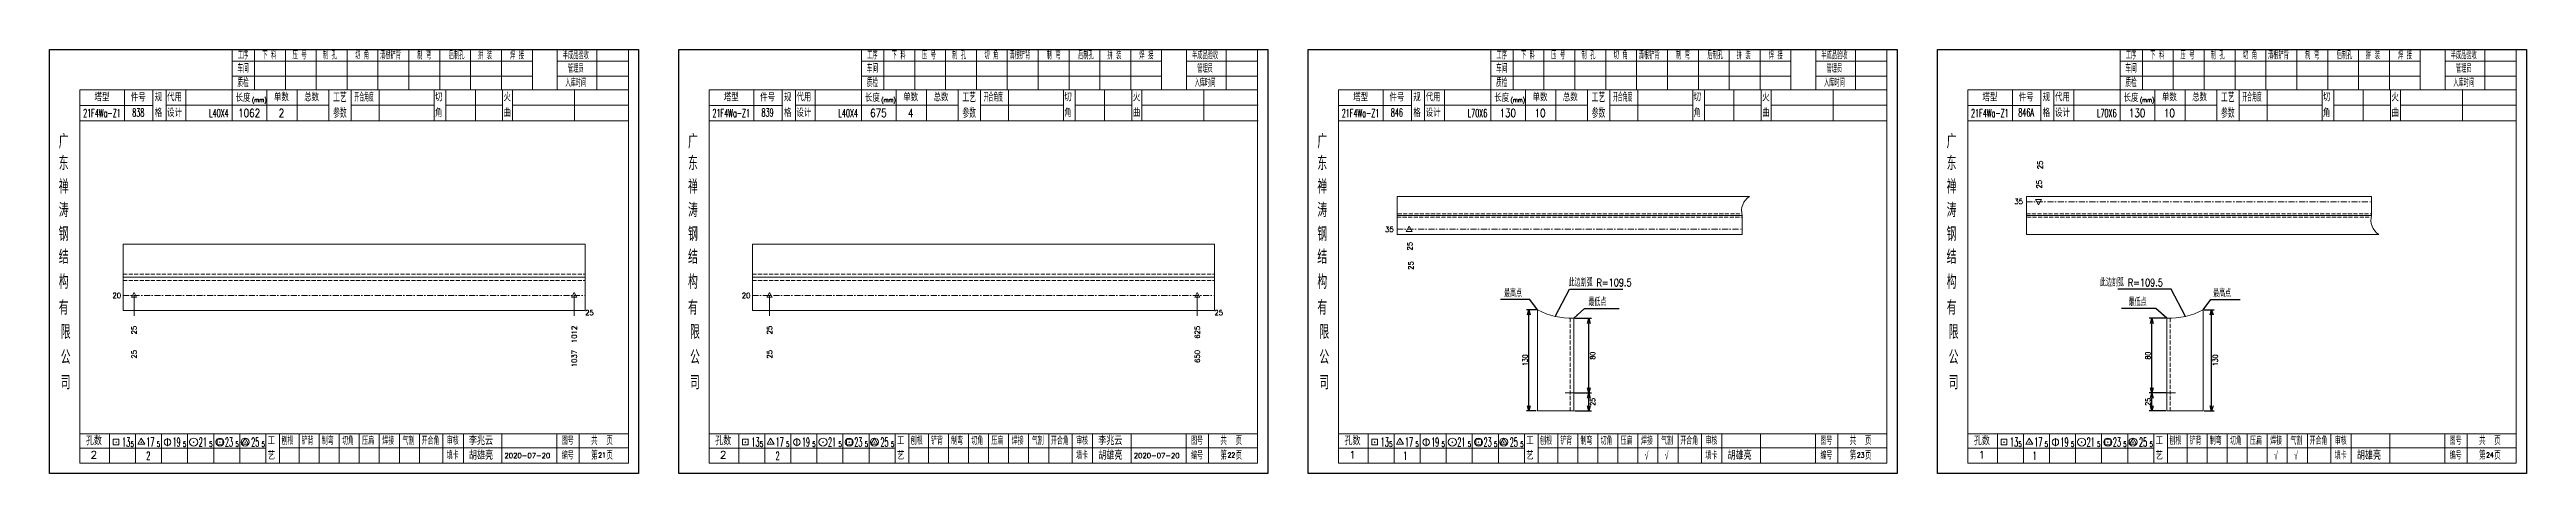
# Model space of a CAD drawing. Extents: x 1310 to 15542, y -76 to 8381.
# Drawn here: x 7759 to 8988, y 934 to 1144 of the extents above; entities that cross this region are included whole.
import ezdxf
from ezdxf.enums import TextEntityAlignment as Align

# ---------------------------------------------------------------- set-up
doc = ezdxf.new("R2010")
doc.units = 0
doc.header["$MEASUREMENT"] = 0
doc.linetypes.add('一点画线', pattern=[5.2, 3, -1, 0.2, -1])
doc.linetypes.add('虚线', pattern=[2.75, 2, -0.75])
doc.layers.get('0').update_dxf_attribs({"linetype": 'CONTINUOUS', "lineweight": 25})
doc.layers.get('Defpoints').update_dxf_attribs({"linetype": 'CONTINUOUS'})
for name, color, linetype, lineweight in [('1', 7, 'CONTINUOUS', 25), ('4', 7, 'CONTINUOUS', 25), ('5', 7, 'CONTINUOUS', 25)]:
    doc.layers.add(name, color=color, linetype=linetype, lineweight=lineweight)
doc.styles.add('DimFont', font='simplex.shx', dxfattribs={"width": 0.8, "bigfont": 'gbhzfs.shx'})
doc.styles.get("Standard").update_dxf_attribs({"font": 'simplex.shx', "width": 0.7, "height": 3, "bigfont": 'gbhzfs.shx'})
doc.dimstyles.new('DHDxfDimStyleOpen30', dxfattribs={"dimtxt": 2.5, "dimasz": 2.5, "dimexe": 1.25, "dimexo": 0.625, "dimtad": 2, "dimtxsty": 'DimFont', "dimblk": 'OPEN30', "dimblk1": 'OPEN30', "dimblk2": 'OPEN30', "dimcen": 2.5, "dimadec": 0, "dimazin": 0, "dimtfac": 1, "dimtmove": 0, "dimatfit": 3, "dimfxl": 0, "dimarcsym": 0})

# ---------------------------------------------------------------- blocks, each defined once
blk = doc.blocks.new('孔17.5')
at = {"layer": '5', "color": 7, "linetype": 'Continuous', "lineweight": 13}
for p, q in [((0, 1), (-0.866, -0.5)), ((-0.1, -0.1), (0.1, 0.1)), ((0.1, -0.1), (-0.1, 0.1)), ((0.866, -0.5), (0, 1)), ((-0.866, -0.5), (0.866, -0.5))]:
    blk.add_line(p, q, dxfattribs=at)
blk = doc.blocks.new('_OPEN30')
at = {"color": 0, "linetype": 'ByBlock', "lineweight": -2}
for p, q in [((-1, 0.27), (0, 0)), ((0, 0), (-1, -0.27)), ((0, 0), (-1, 0))]:
    blk.add_line(p, q, dxfattribs=at)
blk = doc.blocks.new('*D356')
at = {"color": 0, "linetype": 'Continuous', "lineweight": -2}
for p, q in [((8496.4, 1014.9), (8491.6, 1014.9)), ((8492.8, 967.3), (8492.8, 1012.4)), ((8496.4, 964.8), (8491.6, 964.8))]:
    blk.add_line(p, q, dxfattribs=at)
at = {"layer": 'Defpoints', "color": 0, "linetype": 'Continuous'}
for p in [(8492.8, 1014.9), (8497.1, 1014.9), (8497.1, 964.8)]:
    blk.add_point(p, dxfattribs=at)
at = {"color": 0, "linetype": 'Continuous', "lineweight": -2, "xscale": 2.5, "yscale": 2.5, "zscale": 2.5}
for p, rotation in [((8492.8, 1014.9), 90), ((8492.8, 964.8), 270)]:
    blk.add_blockref('_OPEN30', p, dxfattribs=dict(at, rotation=rotation))
at = {"color": 0, "linetype": 'Continuous', "insert": (8490.9, 989.9), "char_height": 2.5, "attachment_point": 5, "rotation": 90, "style": 'DimFont'}
blk.add_mtext('130', dxfattribs=at)
blk = doc.blocks.new('*D357')
at = {"color": 0, "linetype": 'Continuous', "lineweight": -2}
for p, q in [((8515.6, 973.7), (8523.8, 973.7)), ((8522.5, 967.3), (8522.5, 971.2)), ((8515.6, 964.8), (8523.8, 964.8))]:
    blk.add_line(p, q, dxfattribs=at)
at = {"layer": 'Defpoints', "color": 0, "linetype": 'Continuous'}
for p in [(8515, 973.7), (8522.5, 973.7), (8515, 964.8)]:
    blk.add_point(p, dxfattribs=at)
at = {"color": 0, "linetype": 'Continuous', "lineweight": -2, "xscale": 2.5, "yscale": 2.5, "zscale": 2.5}
for p, rotation in [((8522.5, 973.7), 90), ((8522.5, 964.8), 270)]:
    blk.add_blockref('_OPEN30', p, dxfattribs=dict(at, rotation=rotation))
at = {"color": 0, "linetype": 'Continuous', "insert": (8524.4, 969.3), "char_height": 2.5, "attachment_point": 5, "rotation": 90, "style": 'DimFont'}
blk.add_mtext('25', dxfattribs=at)
blk = doc.blocks.new('*D358')
at = {"color": 0, "linetype": 'Continuous', "lineweight": -2}
for p, q in [((8515.6, 1010.7), (8523.8, 1010.7)), ((8522.5, 976.2), (8522.5, 1008.2)), ((8515.6, 973.7), (8523.8, 973.7))]:
    blk.add_line(p, q, dxfattribs=at)
at = {"layer": 'Defpoints', "color": 0, "linetype": 'Continuous'}
for p in [(8515, 1010.7), (8522.5, 1010.7), (8515, 973.7)]:
    blk.add_point(p, dxfattribs=at)
at = {"color": 0, "linetype": 'Continuous', "lineweight": -2, "xscale": 2.5, "yscale": 2.5, "zscale": 2.5}
for p, rotation in [((8522.5, 1010.7), 90), ((8522.5, 973.7), 270)]:
    blk.add_blockref('_OPEN30', p, dxfattribs=dict(at, rotation=rotation))
at = {"color": 0, "linetype": 'Continuous', "insert": (8524.4, 992.2), "char_height": 2.5, "attachment_point": 5, "rotation": 90, "style": 'DimFont'}
blk.add_mtext('80', dxfattribs=at)
blk = doc.blocks.new('*D371')
at = {"color": 0, "linetype": 'Continuous', "lineweight": -2}
for p, q in [((8827.7, 1014.9), (8832.6, 1014.9)), ((8831.4, 967.3), (8831.4, 1012.4)), ((8827.7, 964.8), (8832.6, 964.8))]:
    blk.add_line(p, q, dxfattribs=at)
at = {"layer": 'Defpoints', "color": 0, "linetype": 'Continuous'}
for p in [(8827.1, 1014.9), (8831.4, 1014.9), (8827.1, 964.8)]:
    blk.add_point(p, dxfattribs=at)
at = {"color": 0, "linetype": 'Continuous', "lineweight": -2, "xscale": 2.5, "yscale": 2.5, "zscale": 2.5}
for p, rotation in [((8831.4, 1014.9), 90), ((8831.4, 964.8), 270)]:
    blk.add_blockref('_OPEN30', p, dxfattribs=dict(at, rotation=rotation))
at = {"color": 0, "linetype": 'Continuous', "insert": (8833.2, 989.9), "char_height": 2.5, "attachment_point": 5, "rotation": 90, "style": 'DimFont'}
blk.add_mtext('130', dxfattribs=at)
blk = doc.blocks.new('*D372')
at = {"color": 0, "linetype": 'Continuous', "lineweight": -2}
for p, q in [((8808.6, 973.7), (8800.4, 973.7)), ((8801.7, 967.3), (8801.7, 971.2)), ((8808.6, 964.8), (8800.4, 964.8))]:
    blk.add_line(p, q, dxfattribs=at)
at = {"layer": 'Defpoints', "color": 0, "linetype": 'Continuous'}
for p in [(8801.7, 973.7), (8809.2, 973.7), (8809.2, 964.8)]:
    blk.add_point(p, dxfattribs=at)
at = {"color": 0, "linetype": 'Continuous', "lineweight": -2, "xscale": 2.5, "yscale": 2.5, "zscale": 2.5}
for p, rotation in [((8801.7, 973.7), 90), ((8801.7, 964.8), 270)]:
    blk.add_blockref('_OPEN30', p, dxfattribs=dict(at, rotation=rotation))
at = {"color": 0, "linetype": 'Continuous', "insert": (8799.8, 969.3), "char_height": 2.5, "attachment_point": 5, "rotation": 90, "style": 'DimFont'}
blk.add_mtext('25', dxfattribs=at)
blk = doc.blocks.new('*D373')
at = {"color": 0, "linetype": 'Continuous', "lineweight": -2}
for p, q in [((8808.6, 1010.7), (8800.4, 1010.7)), ((8801.7, 976.2), (8801.7, 1008.2)), ((8808.6, 973.7), (8800.4, 973.7))]:
    blk.add_line(p, q, dxfattribs=at)
at = {"layer": 'Defpoints', "color": 0, "linetype": 'Continuous'}
for p in [(8801.7, 1010.7), (8809.2, 1010.7), (8809.2, 973.7)]:
    blk.add_point(p, dxfattribs=at)
at = {"color": 0, "linetype": 'Continuous', "lineweight": -2, "xscale": 2.5, "yscale": 2.5, "zscale": 2.5}
for p, rotation in [((8801.7, 1010.7), 90), ((8801.7, 973.7), 270)]:
    blk.add_blockref('_OPEN30', p, dxfattribs=dict(at, rotation=rotation))
at = {"color": 0, "linetype": 'Continuous', "insert": (8799.8, 992.2), "char_height": 2.5, "attachment_point": 5, "rotation": 90, "style": 'DimFont'}
blk.add_mtext('80', dxfattribs=at)
blk = doc.blocks.new('CTJGK')
at = {"color": 6, "linetype": 'Continuous'}
for p, q in [((0, 209.97), (292.13, 209.97)), ((0, 0), (0, 209.97)), ((292.13, 209.97), (292.13, 0)), ((292.13, 0), (0, 0))]:
    blk.add_line(p, q, dxfattribs=at)

msp = doc.modelspace()

# ---------------------------------------------------------------- linework, layer by layer
at = {"color": 7, "linetype": 'Continuous', "lineweight": 18}
for p, q in [((8602.2, 1071.061), (8427.395, 1071.061)), ((8427.395, 1071.061), (8427.395, 1052.261)), ((8910.711, 1071.061), (8739.525, 1071.061)), ((8739.525, 1071.061), (8910.711, 1071.061)), ((8739.525, 1052.261), (8739.525, 1071.061)), ((8743.969, 1069.581), (8745.469, 1066.983)), ((8743.969, 1069.581), (8746.969, 1069.581)), ((8745.469, 1066.983), (8746.969, 1069.581)), ((8910.711, 1071.061), (8910.711, 1061.661)), ((8598.581, 1061.661), (8427.395, 1061.661)), ((8598.581, 1052.261), (8598.581, 1061.661)), ((8910.711, 1061.661), (8739.525, 1061.661)), ((7795.522, 1047.504), (7795.522, 1014.504)), ((7795.522, 1047.504), (8024.652, 1047.504)), ((8024.652, 1047.504), (8024.652, 1014.504)), ((8107.652, 1047.504), (8107.652, 1014.504)), ((8107.652, 1047.504), (8336.782, 1047.504)), ((8336.782, 1047.504), (8336.782, 1014.504)), ((8598.581, 1052.261), (8427.395, 1052.261)), ((8427.395, 1052.261), (8598.581, 1052.261)), ((8431.839, 1053.742), (8433.339, 1056.34)), ((8431.839, 1053.742), (8434.839, 1053.742)), ((8433.339, 1056.34), (8434.839, 1053.742)), ((8914.33, 1052.261), (8739.525, 1052.261)), ((7795.522, 1031.004), (8024.652, 1031.004)), ((8107.652, 1031.004), (8336.782, 1031.004)), ((8497.052, 1014.877), (8497.052, 964.848)), ((8514.987, 1010.728), (8514.987, 964.848)), ((8809.182, 1010.728), (8809.182, 964.848)), ((8827.117, 1014.877), (8827.117, 964.848)), ((8518.805, 973.745), (8510.766, 973.745)), ((8805.364, 973.745), (8813.403, 973.745)), ((8497.052, 964.848), (8514.987, 964.848)), ((8827.117, 964.848), (8809.182, 964.848))]:
    msp.add_line(p, q, dxfattribs=at)
at = {"color": 1, "linetype": '虚线', "lineweight": 18}
for p, q in [((8427.395, 1060.861), (8598.581, 1060.861)), ((8427.705, 1062.461), (8598.392, 1062.461)), ((8739.525, 1062.461), (8910.711, 1062.461)), ((8739.835, 1060.861), (8910.522, 1060.861)), ((7795.522, 1032.504), (8024.652, 1032.504)), ((8107.652, 1032.504), (8336.782, 1032.504)), ((7795.522, 1029.504), (8024.652, 1029.504)), ((8107.652, 1029.504), (8336.782, 1029.504)), ((8513.309, 1010.715), (8513.309, 964.848)), ((8810.86, 1010.715), (8810.86, 964.848))]:
    msp.add_line(p, q, dxfattribs=at)
at = {"color": 3, "linetype": '一点画线', "lineweight": 13}
for p, q in [((8739.525, 1068.461), (8910.711, 1068.461)), ((8427.395, 1054.861), (8598.581, 1054.861)), ((7795.522, 1022.004), (8024.652, 1022.004)), ((8107.652, 1022.004), (8336.782, 1022.004))]:
    msp.add_line(p, q, dxfattribs=at)
at = {"color": 7, "linetype": 'Continuous', "lineweight": 13}
for p, q in [((7800.916, 1022.004), (7800.916, 1012.004)), ((8019.258, 1022.004), (8019.258, 1012.004)), ((8116.138, 1022.004), (8116.138, 1012.004)), ((8328.295, 1022.004), (8328.295, 1012.004))]:
    msp.add_line(p, q, dxfattribs=at)
at = {"color": 0, "linetype": 'Continuous'}
for p, q in [((8505.75, 1011.637), (8512.879, 1025.077)), ((8512.879, 1025.077), (8539.329, 1025.077)), ((8811.29, 1025.077), (8784.84, 1025.077)), ((8818.419, 1011.637), (8811.29, 1025.077))]:
    msp.add_line(p, q, dxfattribs=at)
at = {"color": 7, "linetype": 'Continuous', "lineweight": 18}
for centre, radius, start, end in [((8606.579, 1063.979), 8.327, 121.726056, 196.16077), ((8918.709, 1059.344), 8.327, 163.83923, 238.273944), ((8513.862, 1046.704), 35.993, 242.158901, 271.790411), ((8810.307, 1046.704), 35.993, 268.209589, 297.841099)]:
    msp.add_arc(centre, radius, start, end, dxfattribs=at)
at = {"layer": '1', "color": 7, "linetype": 'Continuous', "lineweight": 18}
for p, q in [((7795.522, 1014.504), (8024.652, 1014.504)), ((8107.652, 1014.504), (8336.782, 1014.504))]:
    msp.add_line(p, q, dxfattribs=at)
at = {"layer": '4', "color": 1, "linetype": 'Continuous', "lineweight": 18}
for p, q in [((7759.022, 1143.831), (7759.022, 933.861)), ((8051.152, 1143.831), (7759.022, 1143.831)), ((7849.652, 1143.831), (7849.652, 1123.991)), ((7860.682, 1143.831), (7860.682, 1123.971)), ((7875.992, 1143.831), (7875.992, 1123.971)), ((7891.312, 1143.831), (7891.312, 1123.971)), ((7906.622, 1143.831), (7906.622, 1123.971)), ((7921.932, 1143.831), (7921.932, 1123.971)), ((7937.242, 1143.831), (7937.242, 1123.971)), ((7952.562, 1143.831), (7952.562, 1123.971)), ((7967.872, 1143.831), (7967.872, 1123.971)), ((7983.182, 1143.831), (7983.182, 1123.971)), ((7998.492, 1143.831), (7998.492, 1123.991)), ((7998.492, 1143.831), (7998.492, 1123.971)), ((8010.772, 1143.831), (8010.772, 1123.971)), ((8030.522, 1143.831), (8030.522, 1123.971)), ((8046.102, 1143.831), (8046.102, 1123.971)), ((8051.152, 1114.031), (8051.152, 1143.831)), ((8071.152, 1143.831), (8071.152, 933.861)), ((8363.282, 1143.831), (8071.152, 1143.831)), ((8161.782, 1143.831), (8161.782, 1123.991)), ((8172.812, 1143.831), (8172.812, 1123.971)), ((8188.122, 1143.831), (8188.122, 1123.971)), ((8203.442, 1143.831), (8203.442, 1123.971)), ((8218.752, 1143.831), (8218.752, 1123.971)), ((8234.062, 1143.831), (8234.062, 1123.971)), ((8249.372, 1143.831), (8249.372, 1123.971)), ((8264.692, 1143.831), (8264.692, 1123.971)), ((8280.002, 1143.831), (8280.002, 1123.971)), ((8295.312, 1143.831), (8295.312, 1123.971)), ((8310.622, 1143.831), (8310.622, 1123.991)), ((8310.622, 1143.831), (8310.622, 1123.971)), ((8322.902, 1143.831), (8322.902, 1123.971)), ((8342.652, 1143.831), (8342.652, 1123.971)), ((8358.232, 1143.831), (8358.232, 1123.971)), ((8363.282, 1114.031), (8363.282, 1143.831)), ((8383.282, 1143.831), (8383.282, 933.861)), ((8675.412, 1143.831), (8383.282, 1143.831)), ((8473.912, 1143.831), (8473.912, 1123.991)), ((8484.942, 1143.831), (8484.942, 1123.971)), ((8500.252, 1143.831), (8500.252, 1123.971)), ((8515.572, 1143.831), (8515.572, 1123.971)), ((8530.882, 1143.831), (8530.882, 1123.971)), ((8546.192, 1143.831), (8546.192, 1123.971)), ((8561.502, 1143.831), (8561.502, 1123.971)), ((8576.822, 1143.831), (8576.822, 1123.971)), ((8592.132, 1143.831), (8592.132, 1123.971)), ((8607.442, 1143.831), (8607.442, 1123.971)), ((8622.752, 1143.831), (8622.752, 1123.991)), ((8622.752, 1143.831), (8622.752, 1123.971)), ((8635.032, 1143.831), (8635.032, 1123.971)), ((8654.782, 1143.831), (8654.782, 1123.971)), ((8670.362, 1143.831), (8670.362, 1123.971)), ((8675.412, 1114.031), (8675.412, 1143.831)), ((8695.412, 1143.831), (8695.412, 933.861)), ((8987.542, 1143.831), (8695.412, 1143.831)), ((8786.042, 1143.831), (8786.042, 1123.991)), ((8797.072, 1143.831), (8797.072, 1123.971)), ((8812.382, 1143.831), (8812.382, 1123.971)), ((8827.702, 1143.831), (8827.702, 1123.971)), ((8843.012, 1143.831), (8843.012, 1123.971)), ((8858.322, 1143.831), (8858.322, 1123.971)), ((8873.632, 1143.831), (8873.632, 1123.971)), ((8888.952, 1143.831), (8888.952, 1123.971)), ((8904.262, 1143.831), (8904.262, 1123.971)), ((8919.572, 1143.831), (8919.572, 1123.971)), ((8934.882, 1143.831), (8934.882, 1123.991)), ((8934.882, 1143.831), (8934.882, 1123.971)), ((8947.162, 1143.831), (8947.162, 1123.971)), ((8966.912, 1143.831), (8966.912, 1123.971)), ((8982.492, 1143.831), (8982.492, 1123.971)), ((8987.542, 1114.031), (8987.542, 1143.831)), ((7998.492, 1138.101), (7849.652, 1138.101)), ((7998.492, 1130.621), (7849.652, 1130.621)), ((8046.102, 1138.101), (8010.772, 1138.101)), ((8046.102, 1130.621), (8010.772, 1130.621)), ((8310.622, 1138.101), (8161.782, 1138.101)), ((8310.622, 1130.621), (8161.782, 1130.621)), ((8358.232, 1138.101), (8322.902, 1138.101)), ((8358.232, 1130.621), (8322.902, 1130.621)), ((8622.752, 1138.101), (8473.912, 1138.101)), ((8622.752, 1130.621), (8473.912, 1130.621)), ((8670.362, 1138.101), (8635.032, 1138.101)), ((8670.362, 1130.621), (8635.032, 1130.621)), ((8934.882, 1138.101), (8786.042, 1138.101)), ((8934.882, 1130.621), (8786.042, 1130.621)), ((8982.492, 1138.101), (8947.162, 1138.101)), ((8982.492, 1130.621), (8947.162, 1130.621)), ((7774.032, 1123.971), (7774.032, 938.911)), ((8046.102, 1123.971), (7774.032, 1123.971)), ((7796.152, 1123.981), (7796.152, 1108.561)), ((7810.302, 1108.561), (7810.302, 1123.971)), ((7816.802, 1108.561), (7816.802, 1123.971)), ((7826.672, 1123.971), (7826.672, 1108.561)), ((7849.652, 1123.991), (7849.652, 1108.561)), ((7866.772, 1123.971), (7866.772, 1108.561)), ((7881.822, 1123.971), (7881.822, 1108.561)), ((7897.522, 1123.971), (7897.522, 1108.561)), ((7908.582, 1123.971), (7908.582, 1108.561)), ((7922.532, 1123.971), (7922.532, 1108.561)), ((7949.832, 1123.971), (7949.832, 1108.561)), ((7955.592, 1123.971), (7955.592, 1108.561)), ((7970.212, 1123.971), (7970.212, 1108.561)), ((7983.672, 1123.971), (7983.672, 1108.561)), ((7988.662, 1123.971), (7988.662, 1108.561)), ((8019.402, 1123.971), (8019.402, 1108.561)), ((8046.102, 938.911), (8046.102, 1123.971)), ((8086.162, 1123.971), (8086.162, 938.911)), ((8358.232, 1123.971), (8086.162, 1123.971)), ((8108.282, 1123.981), (8108.282, 1108.561)), ((8122.432, 1108.561), (8122.432, 1123.971)), ((8128.932, 1108.561), (8128.932, 1123.971)), ((8138.802, 1123.971), (8138.802, 1108.561)), ((8161.782, 1123.991), (8161.782, 1108.561)), ((8178.902, 1123.971), (8178.902, 1108.561)), ((8193.952, 1123.971), (8193.952, 1108.561)), ((8209.652, 1123.971), (8209.652, 1108.561)), ((8220.712, 1123.971), (8220.712, 1108.561)), ((8234.662, 1123.971), (8234.662, 1108.561)), ((8261.962, 1123.971), (8261.962, 1108.561)), ((8267.722, 1123.971), (8267.722, 1108.561)), ((8282.342, 1123.971), (8282.342, 1108.561)), ((8295.802, 1123.971), (8295.802, 1108.561)), ((8300.792, 1123.971), (8300.792, 1108.561)), ((8331.532, 1123.971), (8331.532, 1108.561)), ((8358.232, 938.911), (8358.232, 1123.971)), ((8398.292, 1123.971), (8398.292, 938.911)), ((8670.362, 1123.971), (8398.292, 1123.971)), ((8420.412, 1123.981), (8420.412, 1108.561)), ((8434.562, 1108.561), (8434.562, 1123.971)), ((8441.062, 1108.561), (8441.062, 1123.971)), ((8450.932, 1123.971), (8450.932, 1108.561)), ((8473.912, 1123.991), (8473.912, 1108.561)), ((8491.032, 1123.971), (8491.032, 1108.561)), ((8506.082, 1123.971), (8506.082, 1108.561)), ((8521.782, 1123.971), (8521.782, 1108.561)), ((8532.842, 1123.971), (8532.842, 1108.561)), ((8546.792, 1123.971), (8546.792, 1108.561)), ((8574.092, 1123.971), (8574.092, 1108.561)), ((8579.852, 1123.971), (8579.852, 1108.561)), ((8594.472, 1123.971), (8594.472, 1108.561)), ((8607.932, 1123.971), (8607.932, 1108.561)), ((8612.922, 1123.971), (8612.922, 1108.561)), ((8643.662, 1123.971), (8643.662, 1108.561)), ((8670.362, 938.911), (8670.362, 1123.971)), ((8710.422, 1123.971), (8710.422, 938.911)), ((8982.492, 1123.971), (8710.422, 1123.971)), ((8732.542, 1123.981), (8732.542, 1108.561)), ((8746.692, 1108.561), (8746.692, 1123.971)), ((8753.192, 1108.561), (8753.192, 1123.971)), ((8763.062, 1123.971), (8763.062, 1108.561)), ((8786.042, 1123.991), (8786.042, 1108.561)), ((8803.162, 1123.971), (8803.162, 1108.561)), ((8818.212, 1123.971), (8818.212, 1108.561)), ((8833.912, 1123.971), (8833.912, 1108.561)), ((8844.972, 1123.971), (8844.972, 1108.561)), ((8858.922, 1123.971), (8858.922, 1108.561)), ((8886.222, 1123.971), (8886.222, 1108.561)), ((8891.982, 1123.971), (8891.982, 1108.561)), ((8906.602, 1123.971), (8906.602, 1108.561)), ((8920.062, 1123.971), (8920.062, 1108.561)), ((8925.052, 1123.971), (8925.052, 1108.561)), ((8955.792, 1123.971), (8955.792, 1108.561)), ((8982.492, 938.911), (8982.492, 1123.971)), ((7810.302, 1116.211), (7774.032, 1116.211)), ((8046.282, 1108.561), (7774.032, 1108.561)), ((7897.522, 1116.261), (7816.802, 1116.261)), ((7908.582, 1116.261), (7949.832, 1116.261)), ((7955.592, 1116.261), (7983.672, 1116.261)), ((7988.662, 1116.261), (8046.282, 1116.261)), ((8051.152, 933.861), (8051.152, 1114.031)), ((8122.432, 1116.211), (8086.162, 1116.211)), ((8358.412, 1108.561), (8086.162, 1108.561)), ((8209.652, 1116.261), (8128.932, 1116.261)), ((8220.712, 1116.261), (8261.962, 1116.261)), ((8267.722, 1116.261), (8295.802, 1116.261)), ((8300.792, 1116.261), (8358.412, 1116.261)), ((8363.282, 933.861), (8363.282, 1114.031)), ((8434.562, 1116.211), (8398.292, 1116.211)), ((8670.542, 1108.561), (8398.292, 1108.561)), ((8521.782, 1116.261), (8441.062, 1116.261)), ((8532.842, 1116.261), (8574.092, 1116.261)), ((8579.852, 1116.261), (8607.932, 1116.261)), ((8612.922, 1116.261), (8670.542, 1116.261)), ((8675.412, 933.861), (8675.412, 1114.031)), ((8746.692, 1116.211), (8710.422, 1116.211)), ((8982.672, 1108.561), (8710.422, 1108.561)), ((8833.912, 1116.261), (8753.192, 1116.261)), ((8844.972, 1116.261), (8886.222, 1116.261)), ((8891.982, 1116.261), (8920.062, 1116.261)), ((8925.052, 1116.261), (8982.672, 1116.261)), ((8987.542, 933.861), (8987.542, 1114.031)), ((7774.032, 953.441), (8046.102, 953.441)), ((7866.282, 946.311), (7774.032, 946.311)), ((7788.722, 953.441), (7788.722, 938.911)), ((7801.652, 938.911), (7801.652, 953.441)), ((7814.582, 953.441), (7814.582, 938.911)), ((7827.502, 938.911), (7827.502, 953.441)), ((7840.432, 953.441), (7840.432, 938.911)), ((7853.362, 938.911), (7853.362, 953.441)), ((7866.282, 938.911), (7866.282, 953.441)), ((7873.112, 946.471), (8046.102, 946.471)), ((7873.152, 938.911), (7873.152, 953.441)), ((7882.812, 938.911), (7882.812, 953.441)), ((7892.752, 938.911), (7892.752, 953.441)), ((7902.692, 938.911), (7902.692, 953.441)), ((7912.642, 938.911), (7912.642, 953.441)), ((7922.582, 938.911), (7922.582, 953.441)), ((7932.522, 938.911), (7932.522, 953.441)), ((7942.472, 938.911), (7942.472, 953.441)), ((7954.112, 938.911), (7954.112, 953.441)), ((7964.262, 938.911), (7964.262, 953.441)), ((7983.322, 938.911), (7983.322, 953.441)), ((8010.702, 938.911), (8010.702, 953.441)), ((8021.662, 938.911), (8021.662, 953.441)), ((8086.162, 953.441), (8358.232, 953.441)), ((8178.412, 946.311), (8086.162, 946.311)), ((8100.852, 953.441), (8100.852, 938.911)), ((8113.782, 938.911), (8113.782, 953.441)), ((8126.712, 953.441), (8126.712, 938.911)), ((8139.632, 938.911), (8139.632, 953.441)), ((8152.562, 953.441), (8152.562, 938.911)), ((8165.492, 938.911), (8165.492, 953.441)), ((8178.412, 938.911), (8178.412, 953.441)), ((8185.242, 946.471), (8358.232, 946.471)), ((8185.282, 938.911), (8185.282, 953.441)), ((8194.942, 938.911), (8194.942, 953.441)), ((8204.882, 938.911), (8204.882, 953.441)), ((8214.822, 938.911), (8214.822, 953.441)), ((8224.772, 938.911), (8224.772, 953.441)), ((8234.712, 938.911), (8234.712, 953.441)), ((8244.652, 938.911), (8244.652, 953.441)), ((8254.602, 938.911), (8254.602, 953.441)), ((8266.242, 938.911), (8266.242, 953.441)), ((8276.392, 938.911), (8276.392, 953.441)), ((8295.452, 938.911), (8295.452, 953.441)), ((8322.832, 938.911), (8322.832, 953.441)), ((8333.792, 938.911), (8333.792, 953.441)), ((8398.292, 953.441), (8670.362, 953.441)), ((8490.542, 946.311), (8398.292, 946.311)), ((8412.982, 953.441), (8412.982, 938.911)), ((8425.912, 938.911), (8425.912, 953.441)), ((8438.842, 953.441), (8438.842, 938.911)), ((8451.762, 938.911), (8451.762, 953.441)), ((8464.692, 953.441), (8464.692, 938.911)), ((8477.622, 938.911), (8477.622, 953.441)), ((8490.542, 938.911), (8490.542, 953.441)), ((8497.372, 946.471), (8670.362, 946.471)), ((8497.412, 938.911), (8497.412, 953.441)), ((8507.072, 938.911), (8507.072, 953.441)), ((8517.012, 938.911), (8517.012, 953.441)), ((8526.952, 938.911), (8526.952, 953.441)), ((8536.902, 938.911), (8536.902, 953.441)), ((8546.842, 938.911), (8546.842, 953.441)), ((8556.782, 938.911), (8556.782, 953.441)), ((8566.732, 938.911), (8566.732, 953.441)), ((8578.372, 938.911), (8578.372, 953.441)), ((8588.522, 938.911), (8588.522, 953.441)), ((8607.582, 938.911), (8607.582, 953.441)), ((8634.962, 938.911), (8634.962, 953.441)), ((8645.922, 938.911), (8645.922, 953.441)), ((8710.422, 953.441), (8982.492, 953.441)), ((8802.672, 946.311), (8710.422, 946.311)), ((8725.112, 953.441), (8725.112, 938.911)), ((8738.042, 938.911), (8738.042, 953.441)), ((8750.972, 953.441), (8750.972, 938.911)), ((8763.892, 938.911), (8763.892, 953.441)), ((8776.822, 953.441), (8776.822, 938.911)), ((8789.752, 938.911), (8789.752, 953.441)), ((8802.672, 938.911), (8802.672, 953.441)), ((8809.502, 946.471), (8982.492, 946.471)), ((8809.542, 938.911), (8809.542, 953.441)), ((8819.202, 938.911), (8819.202, 953.441)), ((8829.142, 938.911), (8829.142, 953.441)), ((8839.082, 938.911), (8839.082, 953.441)), ((8849.032, 938.911), (8849.032, 953.441)), ((8858.972, 938.911), (8858.972, 953.441)), ((8868.912, 938.911), (8868.912, 953.441)), ((8878.862, 938.911), (8878.862, 953.441)), ((8890.502, 938.911), (8890.502, 953.441)), ((8900.652, 938.911), (8900.652, 953.441)), ((8919.712, 938.911), (8919.712, 953.441)), ((8947.092, 938.911), (8947.092, 953.441)), ((8958.052, 938.911), (8958.052, 953.441)), ((7759.022, 933.861), (8051.152, 933.861)), ((7774.032, 938.911), (8046.102, 938.911)), ((8071.152, 933.861), (8363.282, 933.861)), ((8086.162, 938.911), (8358.232, 938.911)), ((8383.282, 933.861), (8675.412, 933.861)), ((8398.292, 938.911), (8670.362, 938.911)), ((8695.412, 933.861), (8987.542, 933.861)), ((8710.422, 938.911), (8982.492, 938.911))]:
    msp.add_line(p, q, dxfattribs=at)
at = {"layer": '4', "color": 7, "linetype": 'Continuous', "lineweight": 13}
for p, q in [((7790.608, 947.947), (7790.608, 950.775)), ((7790.608, 950.775), (7793.436, 950.775)), ((7793.436, 947.947), (7790.608, 947.947)), ((7791.822, 949.161), (7792.222, 949.561)), ((7792.222, 949.161), (7791.822, 949.561)), ((7793.436, 950.775), (7793.436, 947.947)), ((7804.522, 951.361), (7802.79, 948.361)), ((7802.79, 948.361), (7806.254, 948.361)), ((7804.322, 949.161), (7804.722, 949.561)), ((7804.722, 949.161), (7804.322, 949.561)), ((7806.254, 948.361), (7804.522, 951.361)), ((7817.522, 951.361), (7817.522, 947.361)), ((7830.322, 949.161), (7830.722, 949.561)), ((7830.722, 949.161), (7830.322, 949.561)), ((7842.108, 947.947), (7842.108, 950.775)), ((7842.108, 950.775), (7844.936, 950.775)), ((7844.936, 947.947), (7842.108, 947.947)), ((7843.322, 949.161), (7843.722, 949.561)), ((7843.722, 949.161), (7843.322, 949.561)), ((7844.936, 950.775), (7844.936, 947.947)), ((7856.022, 951.361), (7854.29, 948.361)), ((7854.29, 948.361), (7857.754, 948.361)), ((7855.822, 949.161), (7856.222, 949.561)), ((7856.222, 949.161), (7855.822, 949.561)), ((7857.754, 948.361), (7856.022, 951.361)), ((8102.738, 947.947), (8102.738, 950.775)), ((8102.738, 950.775), (8105.566, 950.775)), ((8105.566, 947.947), (8102.738, 947.947)), ((8103.952, 949.161), (8104.352, 949.561)), ((8104.352, 949.161), (8103.952, 949.561)), ((8105.566, 950.775), (8105.566, 947.947)), ((8116.652, 951.361), (8114.92, 948.361)), ((8114.92, 948.361), (8118.384, 948.361)), ((8116.452, 949.161), (8116.852, 949.561)), ((8116.852, 949.161), (8116.452, 949.561)), ((8118.384, 948.361), (8116.652, 951.361)), ((8129.652, 951.361), (8129.652, 947.361)), ((8142.452, 949.161), (8142.852, 949.561)), ((8142.852, 949.161), (8142.452, 949.561)), ((8154.238, 947.947), (8154.238, 950.775)), ((8154.238, 950.775), (8157.066, 950.775)), ((8157.066, 947.947), (8154.238, 947.947)), ((8155.452, 949.161), (8155.852, 949.561)), ((8155.852, 949.161), (8155.452, 949.561)), ((8157.066, 950.775), (8157.066, 947.947)), ((8168.152, 951.361), (8166.42, 948.361)), ((8166.42, 948.361), (8169.884, 948.361)), ((8167.952, 949.161), (8168.352, 949.561)), ((8168.352, 949.161), (8167.952, 949.561)), ((8169.884, 948.361), (8168.152, 951.361)), ((8414.868, 947.947), (8414.868, 950.775)), ((8414.868, 950.775), (8417.696, 950.775)), ((8417.696, 947.947), (8414.868, 947.947)), ((8416.082, 949.161), (8416.482, 949.561)), ((8416.482, 949.161), (8416.082, 949.561)), ((8417.696, 950.775), (8417.696, 947.947)), ((8428.782, 951.361), (8427.05, 948.361)), ((8427.05, 948.361), (8430.514, 948.361)), ((8428.582, 949.161), (8428.982, 949.561)), ((8428.982, 949.161), (8428.582, 949.561)), ((8430.514, 948.361), (8428.782, 951.361)), ((8441.782, 951.361), (8441.782, 947.361)), ((8454.582, 949.161), (8454.982, 949.561)), ((8454.982, 949.161), (8454.582, 949.561)), ((8466.368, 947.947), (8466.368, 950.775)), ((8466.368, 950.775), (8469.196, 950.775)), ((8469.196, 947.947), (8466.368, 947.947)), ((8467.582, 949.161), (8467.982, 949.561)), ((8467.982, 949.161), (8467.582, 949.561)), ((8469.196, 950.775), (8469.196, 947.947)), ((8480.282, 951.361), (8478.55, 948.361)), ((8478.55, 948.361), (8482.014, 948.361)), ((8480.082, 949.161), (8480.482, 949.561)), ((8480.482, 949.161), (8480.082, 949.561)), ((8482.014, 948.361), (8480.282, 951.361)), ((8726.998, 947.947), (8726.998, 950.775)), ((8726.998, 950.775), (8729.826, 950.775)), ((8729.826, 947.947), (8726.998, 947.947)), ((8728.212, 949.161), (8728.612, 949.561)), ((8728.612, 949.161), (8728.212, 949.561)), ((8729.826, 950.775), (8729.826, 947.947)), ((8740.912, 951.361), (8739.18, 948.361)), ((8739.18, 948.361), (8742.644, 948.361)), ((8740.712, 949.161), (8741.112, 949.561)), ((8741.112, 949.161), (8740.712, 949.561)), ((8742.644, 948.361), (8740.912, 951.361)), ((8753.912, 951.361), (8753.912, 947.361)), ((8766.712, 949.161), (8767.112, 949.561)), ((8767.112, 949.161), (8766.712, 949.561)), ((8778.498, 947.947), (8778.498, 950.775)), ((8778.498, 950.775), (8781.326, 950.775)), ((8781.326, 947.947), (8778.498, 947.947)), ((8779.712, 949.161), (8780.112, 949.561)), ((8780.112, 949.161), (8779.712, 949.561)), ((8781.326, 950.775), (8781.326, 947.947)), ((8792.412, 951.361), (8790.68, 948.361)), ((8790.68, 948.361), (8794.144, 948.361)), ((8792.212, 949.161), (8792.612, 949.561)), ((8792.612, 949.161), (8792.212, 949.561)), ((8794.144, 948.361), (8792.412, 951.361))]:
    msp.add_line(p, q, dxfattribs=at)
for centre, radius in [((7817.522, 949.361), 1.6), ((7830.522, 949.361), 2), ((7843.522, 949.361), 2), ((7856.022, 949.361), 2), ((8129.652, 949.361), 1.6), ((8142.652, 949.361), 2), ((8155.652, 949.361), 2), ((8168.152, 949.361), 2), ((8441.782, 949.361), 1.6), ((8454.782, 949.361), 2), ((8467.782, 949.361), 2), ((8480.282, 949.361), 2), ((8753.912, 949.361), 1.6), ((8766.912, 949.361), 2), ((8779.912, 949.361), 2), ((8792.412, 949.361), 2)]:
    msp.add_circle(centre, radius, dxfattribs=at)

# ---------------------------------------------------------------- block references
at = {"color": 0, "linetype": 'Continuous'}
for p in [(7759.022, 933.861), (8071.152, 933.861), (8383.282, 933.861), (8695.412, 933.861)]:
    msp.add_blockref('CTJGK', p, dxfattribs=at)
at = {"layer": '1', "color": 8, "linetype": 'Continuous', "lineweight": 9, "xscale": 1.5, "yscale": 1.5, "zscale": 1.5}
for p in [(7800.916, 1022.004), (8019.258, 1022.004), (8116.138, 1022.004), (8328.295, 1022.004)]:
    msp.add_blockref('孔17.5', p, dxfattribs=at)

# ---------------------------------------------------------------- texts
at = {"color": 7, "linetype": 'Continuous', "lineweight": 13}
for s, p in [('35', (8737.865, 1068.586)), ('35', (8425.735, 1054.737)), ('20', (7794.522, 1022.004)), ('20', (8106.652, 1022.004))]:
    msp.add_text(s, height=2.5, dxfattribs=at).set_placement(p, align=Align.MIDDLE_RIGHT)
at = {"layer": '1', "color": 7, "linetype": 'Continuous', "lineweight": 13}
for p in [(8747.603, 1084.565), (8747.105, 1074.978), (8434.975, 1044.297), (8435.473, 1034.71)]:
    msp.add_text('25', height=2.5, rotation=90, dxfattribs=at).set_placement(p)
for p in [(8024.652, 1013.504), (8336.782, 1013.504)]:
    msp.add_text('25', height=2.5, dxfattribs=at).set_placement(p, align=Align.MIDDLE_LEFT)
at = {"layer": '1', "color": 8, "linetype": 'Continuous', "lineweight": 9}
for s, p in [('25', (7800.916, 1007.004)), ('1012', (8019.258, 1007.004)), ('25', (8116.138, 1007.004)), ('625', (8328.295, 1007.004))]:
    msp.add_text(s, height=2.5, rotation=90, dxfattribs=at).set_placement(p, align=Align.MIDDLE_RIGHT)
at = {"layer": '1', "color": 7, "linetype": 'Continuous', "lineweight": 13}
for s, p in [('25', (7800.916, 995.004)), ('1037', (8019.258, 995.004)), ('25', (8116.138, 995.004)), ('650', (8328.295, 995.004))]:
    msp.add_text(s, height=2.5, rotation=90, dxfattribs=at).set_placement(p, align=Align.MIDDLE_RIGHT)
at = {"layer": '4', "color": 1, "linetype": 'Continuous', "lineweight": 25}
for s, height, width, p in [('工序', 3.7, 0.7, (7855.022, 1140.961)), ('下 料', 3.7, 0.7, (7868.022, 1140.961)), ('压 号', 3.7, 0.7, (7883.022, 1140.961)), ('制 孔', 3.7, 0.7, (7898.022, 1140.961)), ('切 角', 3.7, 0.7, (7914.022, 1140.961)), ('清根铲背 ', 3.7, 0.7, (7929.022, 1140.961)), (' 制 弯', 3.7, 0.7, (7944.022, 1140.961)), (' 后制孔', 3.7, 0.7, (7960.022, 1140.961)), ('拼 装', 3.7, 0.7, (7975.022, 1140.961)), (' 焊 接', 3.7, 0.7, (7990.022, 1140.961)), ('半成品验收', 3.7, 0.7, (8020.022, 1140.961)), ('工序', 3.7, 0.7, (8167.152, 1140.961)), ('下 料', 3.7, 0.7, (8180.152, 1140.961)), ('压 号', 3.7, 0.7, (8195.152, 1140.961)), ('制 孔', 3.7, 0.7, (8210.152, 1140.961)), ('切 角', 3.7, 0.7, (8226.152, 1140.961)), ('清根铲背 ', 3.7, 0.7, (8241.152, 1140.961)), (' 制 弯', 3.7, 0.7, (8256.152, 1140.961)), (' 后制孔', 3.7, 0.7, (8272.152, 1140.961)), ('拼 装', 3.7, 0.7, (8287.152, 1140.961)), (' 焊 接', 3.7, 0.7, (8302.152, 1140.961)), ('半成品验收', 3.7, 0.7, (8332.152, 1140.961)), ('工序', 3.7, 0.7, (8479.282, 1140.961)), ('下 料', 3.7, 0.7, (8492.282, 1140.961)), ('压 号', 3.7, 0.7, (8507.282, 1140.961)), ('制 孔', 3.7, 0.7, (8522.282, 1140.961)), ('切 角', 3.7, 0.7, (8538.282, 1140.961)), ('清根铲背 ', 3.7, 0.7, (8553.282, 1140.961)), (' 制 弯', 3.7, 0.7, (8568.282, 1140.961)), (' 后制孔', 3.7, 0.7, (8584.282, 1140.961)), ('拼 装', 3.7, 0.7, (8599.282, 1140.961)), (' 焊 接', 3.7, 0.7, (8614.282, 1140.961)), ('半成品验收', 3.7, 0.7, (8644.282, 1140.961)), ('工序', 3.7, 0.7, (8791.412, 1140.961)), ('下 料', 3.7, 0.7, (8804.412, 1140.961)), ('压 号', 3.7, 0.7, (8819.412, 1140.961)), ('制 孔', 3.7, 0.7, (8834.412, 1140.961)), ('切 角', 3.7, 0.7, (8850.412, 1140.961)), ('清根铲背 ', 3.7, 0.7, (8865.412, 1140.961)), (' 制 弯', 3.7, 0.7, (8880.412, 1140.961)), (' 后制孔', 3.7, 0.7, (8896.412, 1140.961)), ('拼 装', 3.7, 0.7, (8911.412, 1140.961)), (' 焊 接', 3.7, 0.7, (8926.412, 1140.961)), ('半成品验收', 3.7, 0.7, (8956.412, 1140.961)), ('车间', 4, 0.7, (7855.022, 1134.361)), ('管理员', 3.7, 0.7, (8020.022, 1134.361)), ('车间', 4, 0.7, (8167.152, 1134.361)), ('管理员', 3.7, 0.7, (8332.152, 1134.361)), ('车间', 4, 0.7, (8479.282, 1134.361)), ('管理员', 3.7, 0.7, (8644.282, 1134.361)), ('车间', 4, 0.7, (8791.412, 1134.361)), ('管理员', 3.7, 0.7, (8956.412, 1134.361)), ('质检', 4, 0.7, (7855.022, 1127.301)), ('(mm)', 2.24, 0.7, (7863.022, 1118.861)), ('工艺', 4.8, 0.7, (7903.022, 1120.121)), ('开合角度', 4, 0.6, (7915.022, 1120.121)), ('入库时间', 3.7, 0.7, (8020.022, 1127.301)), ('质检', 4, 0.7, (8167.152, 1127.301)), ('(mm)', 2.24, 0.7, (8175.152, 1118.861)), ('工艺', 4.8, 0.7, (8215.152, 1120.121)), ('开合角度', 4, 0.6, (8227.152, 1120.121)), ('入库时间', 3.7, 0.7, (8332.152, 1127.301)), ('质检', 4, 0.7, (8479.282, 1127.301)), ('(mm)', 2.24, 0.7, (8487.282, 1118.861)), ('工艺', 4.8, 0.7, (8527.282, 1120.121)), ('开合角度', 4, 0.6, (8539.282, 1120.121)), ('入库时间', 3.7, 0.7, (8644.282, 1127.301)), ('质检', 4, 0.7, (8791.412, 1127.301)), ('(mm)', 2.24, 0.7, (8799.412, 1118.861)), ('工艺', 4.8, 0.7, (8839.412, 1120.121)), ('开合角度', 4, 0.6, (8851.412, 1120.121)), ('入库时间', 3.7, 0.7, (8956.412, 1127.301)), ('21F4Wa-Z1', 4, 0.5, (7785.022, 1112.381)), ('838', 4, 0.5, (7803.022, 1112.631)), ('L40X4', 4, 0.5, (7843.022, 1112.361)), ('1062', 4, 0.8, (7858.022, 1112.411)), ('2', 4, 0.8, (7874.022, 1112.411)), ('参数', 4.8, 0.7, (7903.022, 1112.411)), ('21F4Wa-Z1', 4, 0.5, (8097.152, 1112.381)), ('839', 4, 0.5, (8115.152, 1112.631)), ('L40X4', 4, 0.5, (8155.152, 1112.361)), ('675', 4, 0.8, (8170.152, 1112.411)), ('4', 4, 0.8, (8186.152, 1112.411)), ('参数', 4.8, 0.7, (8215.152, 1112.411)), ('21F4Wa-Z1', 4, 0.5, (8409.282, 1112.381)), ('846', 4, 0.5, (8427.282, 1112.631)), ('L70X6', 4, 0.5, (8467.282, 1112.361)), ('130', 4, 0.8, (8482.282, 1112.411)), ('10', 4, 0.8, (8498.282, 1112.411)), ('参数', 4.8, 0.7, (8527.282, 1112.411)), ('21F4Wa-Z1', 4, 0.5, (8721.412, 1112.381)), ('846A', 4, 0.5, (8739.412, 1112.631)), ('L70X6', 4, 0.5, (8779.412, 1112.361)), ('130', 4, 0.8, (8794.412, 1112.411)), ('10', 4, 0.8, (8810.412, 1112.411)), ('参数', 4.8, 0.7, (8839.412, 1112.411)), ('广', 6.96, 0.7, (7766.022, 1098.331)), ('广', 6.96, 0.7, (8078.152, 1098.331)), ('广', 6.96, 0.7, (8390.282, 1098.331)), ('广', 6.96, 0.7, (8702.412, 1098.331)), ('东', 6.96, 0.7, (7766.022, 1087.541)), ('东', 6.96, 0.7, (8078.152, 1087.541)), ('东', 6.96, 0.7, (8390.282, 1087.541)), ('东', 6.96, 0.7, (8702.412, 1087.541)), ('禅', 6.96, 0.7, (7766.022, 1075.951)), ('禅', 6.96, 0.7, (8078.152, 1075.951)), ('禅', 6.96, 0.7, (8390.282, 1075.951)), ('禅', 6.96, 0.7, (8702.412, 1075.951)), ('钢', 6.96, 0.7, (7766.022, 1052.461)), ('涛', 6.96, 0.7, (7766.022, 1064.351)), ('钢', 6.96, 0.7, (8078.152, 1052.461)), ('涛', 6.96, 0.7, (8078.152, 1064.351)), ('钢', 6.96, 0.7, (8390.282, 1052.461)), ('涛', 6.96, 0.7, (8390.282, 1064.351)), ('钢', 6.96, 0.7, (8702.412, 1052.461)), ('涛', 6.96, 0.7, (8702.412, 1064.351)), ('结', 6.96, 0.7, (7766.022, 1041.151)), ('结', 6.96, 0.7, (8078.152, 1041.151)), ('结', 6.96, 0.7, (8390.282, 1041.151)), ('结', 6.96, 0.7, (8702.412, 1041.151)), ('构', 6.96, 0.7, (7766.022, 1028.771)), ('构', 6.96, 0.7, (8078.152, 1028.771)), ('构', 6.96, 0.7, (8390.282, 1028.771)), ('构', 6.96, 0.7, (8702.412, 1028.771)), ('有', 6.96, 0.7, (7766.022, 1015.961)), ('有', 6.96, 0.7, (8078.152, 1015.961)), ('有', 6.96, 0.7, (8390.282, 1015.961)), ('有', 6.96, 0.7, (8702.412, 1015.961)), ('限', 6.96, 0.7, (7767.022, 1003.961)), ('限', 6.96, 0.7, (8079.152, 1003.961)), ('限', 6.96, 0.7, (8391.282, 1003.961)), ('限', 6.96, 0.7, (8703.412, 1003.961)), ('公', 6.96, 0.7, (7767.022, 991.421)), ('公', 6.96, 0.7, (8079.152, 991.421)), ('公', 6.96, 0.7, (8391.282, 991.421)), ('公', 6.96, 0.7, (8703.412, 991.421)), ('司', 6.96, 0.7, (7767.022, 978.941)), ('司', 6.96, 0.7, (8079.152, 978.941)), ('司', 6.96, 0.7, (8391.282, 978.941)), ('司', 6.96, 0.7, (8703.412, 978.941)), ('13', 4.47, 0.5, (7797.022, 949.361)), ('5', 2.68, 0.6, (7800.022, 948.361)), ('17', 4.47, 0.5, (7809.022, 949.361)), ('5', 2.68, 0.6, (7813.022, 948.361)), ('19', 4.47, 0.5, (7822.022, 949.361)), ('5', 2.68, 0.6, (7826.022, 948.361)), ('21', 4.47, 0.5, (7835.022, 949.361)), ('5', 2.68, 0.6, (7839.022, 948.361)), ('23', 4.47, 0.5, (7848.022, 949.361)), ('5', 2.68, 0.6, (7852.022, 948.361)), ('25', 4.47, 0.5, (7861.022, 949.361)), ('5', 2.68, 0.6, (7865.022, 948.361)), ('刨根', 3.7, 0.8, (7877.022, 949.961)), ('铲背', 3.7, 0.8, (7887.022, 949.961)), ('制弯', 3.7, 0.8, (7897.022, 949.961)), ('切角', 3.7, 0.8, (7907.022, 949.961)), ('压扁', 3.7, 0.8, (7917.022, 949.961)), ('焊接', 3.7, 0.8, (7927.022, 949.961)), ('气割', 3.7, 0.8, (7937.022, 949.961)), ('开合角', 3.7, 0.8, (7948.022, 949.961)), ('审核', 3.7, 0.8, (7959.022, 949.961)), ('图号', 3.7, 0.8, (8016.022, 949.961)), ('共  页', 4, 0.8, (8033.022, 949.961)), ('13', 4.47, 0.5, (8109.152, 949.361)), ('5', 2.68, 0.6, (8112.152, 948.361)), ('17', 4.47, 0.5, (8121.152, 949.361)), ('5', 2.68, 0.6, (8125.152, 948.361)), ('19', 4.47, 0.5, (8134.152, 949.361)), ('5', 2.68, 0.6, (8138.152, 948.361)), ('21', 4.47, 0.5, (8147.152, 949.361)), ('5', 2.68, 0.6, (8151.152, 948.361)), ('23', 4.47, 0.5, (8160.152, 949.361)), ('5', 2.68, 0.6, (8164.152, 948.361)), ('25', 4.47, 0.5, (8173.152, 949.361)), ('5', 2.68, 0.6, (8177.152, 948.361)), ('刨根', 3.7, 0.8, (8189.152, 949.961)), ('铲背', 3.7, 0.8, (8199.152, 949.961)), ('制弯', 3.7, 0.8, (8209.152, 949.961)), ('切角', 3.7, 0.8, (8219.152, 949.961)), ('压扁', 3.7, 0.8, (8229.152, 949.961)), ('焊接', 3.7, 0.8, (8239.152, 949.961)), ('气割', 3.7, 0.8, (8249.152, 949.961)), ('开合角', 3.7, 0.8, (8260.152, 949.961)), ('审核', 3.7, 0.8, (8271.152, 949.961)), ('图号', 3.7, 0.8, (8328.152, 949.961)), ('共  页', 4, 0.8, (8345.152, 949.961)), ('13', 4.47, 0.5, (8421.282, 949.361)), ('5', 2.68, 0.6, (8424.282, 948.361)), ('17', 4.47, 0.5, (8433.282, 949.361)), ('5', 2.68, 0.6, (8437.282, 948.361)), ('19', 4.47, 0.5, (8446.282, 949.361)), ('5', 2.68, 0.6, (8450.282, 948.361)), ('21', 4.47, 0.5, (8459.282, 949.361)), ('5', 2.68, 0.6, (8463.282, 948.361)), ('23', 4.47, 0.5, (8472.282, 949.361)), ('5', 2.68, 0.6, (8476.282, 948.361)), ('25', 4.47, 0.5, (8485.282, 949.361)), ('5', 2.68, 0.6, (8489.282, 948.361)), ('刨根', 3.7, 0.8, (8501.282, 949.961)), ('铲背', 3.7, 0.8, (8511.282, 949.961)), ('制弯', 3.7, 0.8, (8521.282, 949.961)), ('切角', 3.7, 0.8, (8531.282, 949.961)), ('压扁', 3.7, 0.8, (8541.282, 949.961)), ('焊接', 3.7, 0.8, (8551.282, 949.961)), ('气割', 3.7, 0.8, (8561.282, 949.961)), ('开合角', 3.7, 0.8, (8572.282, 949.961)), ('审核', 3.7, 0.8, (8583.282, 949.961)), ('图号', 3.7, 0.8, (8640.282, 949.961)), ('共  页', 4, 0.8, (8657.282, 949.961)), ('13', 4.47, 0.5, (8733.412, 949.361)), ('5', 2.68, 0.6, (8736.412, 948.361)), ('17', 4.47, 0.5, (8745.412, 949.361)), ('5', 2.68, 0.6, (8749.412, 948.361)), ('19', 4.47, 0.5, (8758.412, 949.361)), ('5', 2.68, 0.6, (8762.412, 948.361)), ('21', 4.47, 0.5, (8771.412, 949.361)), ('5', 2.68, 0.6, (8775.412, 948.361)), ('23', 4.47, 0.5, (8784.412, 949.361)), ('5', 2.68, 0.6, (8788.412, 948.361)), ('25', 4.47, 0.5, (8797.412, 949.361)), ('5', 2.68, 0.6, (8801.412, 948.361)), ('刨根', 3.7, 0.8, (8813.412, 949.961)), ('铲背', 3.7, 0.8, (8823.412, 949.961)), ('制弯', 3.7, 0.8, (8833.412, 949.961)), ('切角', 3.7, 0.8, (8843.412, 949.961)), ('压扁', 3.7, 0.8, (8853.412, 949.961)), ('焊接', 3.7, 0.8, (8863.412, 949.961)), ('气割', 3.7, 0.8, (8873.412, 949.961)), ('开合角', 3.7, 0.8, (8884.412, 949.961)), ('审核', 3.7, 0.8, (8895.412, 949.961)), ('图号', 3.7, 0.8, (8952.412, 949.961)), ('共  页', 4, 0.8, (8969.412, 949.961)), ('2', 4, 0.5, (7808.022, 942.611)), ('填卡', 3.7, 0.8, (7959.022, 942.691)), ('编号', 3.7, 0.8, (8016.022, 942.691)), ('第  页', 4, 0.8, (8033.022, 942.691)), ('2', 4, 0.5, (8120.152, 942.611)), ('填卡', 3.7, 0.8, (8271.152, 942.691)), ('编号', 3.7, 0.8, (8328.152, 942.691)), ('第  页', 4, 0.8, (8345.152, 942.691)), ('1', 4, 0.5, (8431.432, 942.611)), ('√', 4, 0.6, (8551.172, 942.691)), ('√', 4, 0.6, (8561.112, 942.691)), ('填卡', 3.7, 0.8, (8583.282, 942.691)), ('编号', 3.7, 0.8, (8640.282, 942.691)), ('第  页', 4, 0.8, (8657.282, 942.691)), ('1', 4, 0.5, (8743.562, 942.611)), ('√', 4, 0.6, (8863.302, 942.691)), ('√', 4, 0.6, (8873.242, 942.691)), ('填卡', 3.7, 0.8, (8895.412, 942.691)), ('编号', 3.7, 0.8, (8952.412, 942.691)), ('第  页', 4, 0.8, (8969.412, 942.691))]:
    msp.add_text(s, height=height, dxfattribs=dict(at, width=width)).set_placement(p, align=Align.MIDDLE_CENTER)
for s, height, p in [('塔型', 3.7, (7785.022, 1120.091)), ('件号', 3.7, (7803.022, 1120.091)), ('规', 3.7, (7813.022, 1120.121)), ('代用', 3.7, (7821.022, 1120.121)), ('长度', 3.7, (7855.022, 1119.861)), ('单数', 3.7, (7874.022, 1120.121)), ('总数', 3.7, (7889.022, 1120.121)), ('切', 3.7, (7952.022, 1120.121)), ('火', 3.7, (7986.022, 1120.121)), ('塔型', 3.7, (8097.152, 1120.091)), ('件号', 3.7, (8115.152, 1120.091)), ('规', 3.7, (8125.152, 1120.121)), ('代用', 3.7, (8133.152, 1120.121)), ('长度', 3.7, (8167.152, 1119.861)), ('单数', 3.7, (8186.152, 1120.121)), ('总数', 3.7, (8201.152, 1120.121)), ('切', 3.7, (8264.152, 1120.121)), ('火', 3.7, (8298.152, 1120.121)), ('塔型', 3.7, (8409.282, 1120.091)), ('件号', 3.7, (8427.282, 1120.091)), ('规', 3.7, (8437.282, 1120.121)), ('代用', 3.7, (8445.282, 1120.121)), ('长度', 3.7, (8479.282, 1119.861)), ('单数', 3.7, (8498.282, 1120.121)), ('总数', 3.7, (8513.282, 1120.121)), ('切', 3.7, (8576.282, 1120.121)), ('火', 3.7, (8610.282, 1120.121)), ('塔型', 3.7, (8721.412, 1120.091)), ('件号', 3.7, (8739.412, 1120.091)), ('规', 3.7, (8749.412, 1120.121)), ('代用', 3.7, (8757.412, 1120.121)), ('长度', 3.7, (8791.412, 1119.861)), ('单数', 3.7, (8810.412, 1120.121)), ('总数', 3.7, (8825.412, 1120.121)), ('切', 3.7, (8888.412, 1120.121)), ('火', 3.7, (8922.412, 1120.121)), ('格', 3.7, (7813.022, 1112.411)), ('设计', 3.7, (7821.022, 1112.411)), ('角', 3.7, (7952.022, 1112.411)), ('曲', 3.7, (7986.022, 1112.411)), ('格', 3.7, (8125.152, 1112.411)), ('设计', 3.7, (8133.152, 1112.411)), ('角', 3.7, (8264.152, 1112.411)), ('曲', 3.7, (8298.152, 1112.411)), ('格', 3.7, (8437.282, 1112.411)), ('设计', 3.7, (8445.282, 1112.411)), ('角', 3.7, (8576.282, 1112.411)), ('曲', 3.7, (8610.282, 1112.411)), ('格', 3.7, (8749.412, 1112.411)), ('设计', 3.7, (8757.412, 1112.411)), ('角', 3.7, (8888.412, 1112.411)), ('曲', 3.7, (8922.412, 1112.411)), ('孔数', 4, (7781.022, 949.881)), ('工', 3.7, (7869.022, 949.961)), ('李兆云', 4, (7973.022, 949.961)), ('孔数', 4, (8093.152, 949.881)), ('工', 3.7, (8181.152, 949.961)), ('李兆云', 4, (8285.152, 949.961)), ('孔数', 4, (8405.282, 949.881)), ('工', 3.7, (8493.282, 949.961)), ('孔数', 4, (8717.412, 949.881)), ('工', 3.7, (8805.412, 949.961)), ('2', 3.7, (7781.022, 943.051)), ('艺', 3.7, (7869.022, 942.611)), ('胡雄亮', 4, (7973.022, 942.691)), ('2020-07-20', 2.5, (7996.022, 942.691)), ('2', 3.7, (8093.152, 943.051)), ('艺', 3.7, (8181.152, 942.611)), ('胡雄亮', 4, (8285.152, 942.691)), ('2020-07-20', 2.5, (8308.152, 942.691)), ('1', 3.7, (8405.282, 943.051)), ('艺', 3.7, (8493.282, 942.611)), ('胡雄亮', 4, (8597.282, 942.691)), ('1', 3.7, (8717.412, 943.051)), ('艺', 3.7, (8805.412, 942.611)), ('胡雄亮', 4, (8909.412, 942.691))]:
    msp.add_text(s, height=height, dxfattribs=at).set_placement(p, align=Align.MIDDLE_CENTER)
at = {"layer": '4', "color": 1, "linetype": 'Continuous', "lineweight": 25, "width": 0.8}
for s, p in [('最高点', (8480.412, 1021.215)), ('此边割弧 R=109.5', (8512.468, 1026.538)), ('最低点', (8522.315, 1016.847)), ('此边割弧 R=109.5', (8775.978, 1026.538)), ('最低点', (8790.263, 1016.847)), ('最高点', (8832.166, 1021.215))]:
    msp.add_text(s, height=3.7, dxfattribs=at).set_placement(p)
at = {"layer": '4', "color": 6, "linetype": 'Continuous', "lineweight": 25, "width": 0.8}
for s, p in [('21', (8033.047, 942.919)), ('22', (8345.177, 942.919)), ('23', (8657.307, 942.919)), ('24', (8969.437, 942.919))]:
    msp.add_text(s, height=2.5, dxfattribs=at).set_placement(p, align=Align.MIDDLE_CENTER)

# ---------------------------------------------------------------- dimensions: what is measured, and where the dimension line sits
at = {"color": 0, "linetype": 'Continuous'}
for base, p1, p2, text, picture, middle in [((8492.803, 1014.877), (8497.052, 964.848), (8497.052, 1014.877), '130', '*D356', (8490.928, 989.862)), ((8522.51, 1010.728), (8514.987, 973.745), (8514.987, 1010.728), '80', '*D358', (8524.385, 992.236)), ((8801.659, 1010.728), (8809.182, 973.745), (8809.182, 1010.728), '80', '*D373', (8799.784, 992.236)), ((8831.366, 1014.877), (8827.117, 964.848), (8827.117, 1014.877), '130', '*D371', (8833.241, 989.862)), ((8522.51, 973.745), (8514.987, 964.848), (8514.987, 973.745), '25', '*D357', (8524.385, 969.296)), ((8801.659, 973.745), (8809.182, 964.848), (8809.182, 973.745), '25', '*D372', (8799.784, 969.296))]:
    dim = msp.add_linear_dim(base=base, p1=p1, p2=p2, angle=90, text=text, dimstyle='DHDxfDimStyleOpen30', dxfattribs=at)
    dim.commit()
    dim.dimension.update_dxf_attribs({"geometry": picture, "text_midpoint": middle})

# ---------------------------------------------------------------- leaders
for points in [[(8497.052, 1014.877), (8493.231, 1020.017), (8478.637, 1020.017)], [(8827.117, 1014.877), (8830.938, 1020.017), (8845.532, 1020.017)], [(8514.987, 1010.728), (8520.39, 1015.579), (8537.49, 1015.579)], [(8809.182, 1010.728), (8803.779, 1015.579), (8786.679, 1015.579)]]:
    msp.add_leader(points, dimstyle='DHDxfDimStyleOpen30', override={"dimgap": 0.625, "dimtad": 0}, dxfattribs=at)

doc.saveas('drawing.dxf')
